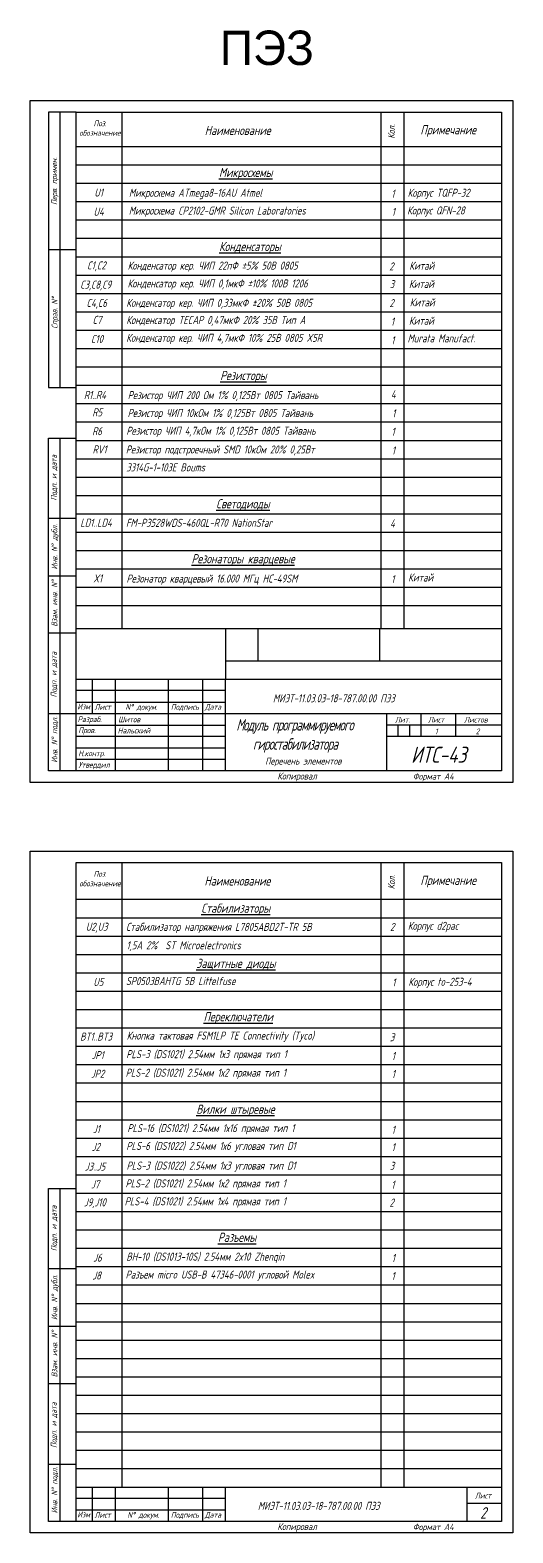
# Model space of a CAD drawing. Header units: millimetres. Extents: x 256 to 1953, y -623 to 369.
# Drawn here: x 1256 to 1466, y -286 to 369 of the extents above; entities that cross this region are included whole.
import ezdxf
from ezdxf.enums import TextEntityAlignment as Align

# ---------------------------------------------------------------- set-up
doc = ezdxf.new("R2010")
doc.units = ezdxf.units.MM
doc.layers.add('текст', color=7, linetype='Continuous', lineweight=30)
doc.layers.add('Толстые', color=7, linetype='Continuous', lineweight=30)
doc.layers.add('Тонкие', color=7, linetype='Continuous')
doc.styles.add('стиль1', font='romans.shx', dxfattribs={"width": 0.75, "oblique": 15, "height": 3.5})

msp = doc.modelspace()

# ---------------------------------------------------------------- linework, layer by layer
at = {"layer": 'Толстые'}
for p, q in [((1263.568, 332.799), (1263.568, 212.799)), ((1275.568, 332.799), (1263.568, 332.799)), ((1268.568, 332.799), (1268.568, 212.799)), ((1275.568, 45.799), (1275.568, 332.799)), ((1275.568, 332.799), (1460.568, 332.799)), ((1295.568, 107.799), (1295.568, 332.799)), ((1408.202, 107.799), (1408.202, 332.799)), ((1418.202, 107.799), (1418.202, 332.799)), ((1460.568, 332.799), (1460.568, 45.799)), ((1275.568, 317.799), (1460.568, 317.799)), ((1275.568, 309.799), (1460.568, 309.799)), ((1275.568, 301.799), (1460.568, 301.799)), ((1275.568, 293.799), (1460.568, 293.799)), ((1275.568, 285.799), (1460.568, 285.799)), ((1275.568, 277.799), (1460.568, 277.799)), ((1275.568, 272.799), (1263.568, 272.799)), ((1275.568, 269.799), (1460.568, 269.799)), ((1275.568, 261.799), (1460.568, 261.799)), ((1275.568, 253.799), (1460.568, 253.799)), ((1275.568, 245.799), (1460.568, 245.799)), ((1275.568, 237.799), (1460.568, 237.799)), ((1275.568, 229.799), (1460.568, 229.799)), ((1275.568, 221.799), (1460.568, 221.799)), ((1263.568, 212.799), (1275.568, 212.799)), ((1275.568, 213.799), (1460.568, 213.799)), ((1275.568, 205.799), (1460.568, 205.799)), ((1275.568, 197.799), (1460.568, 197.799)), ((1263.568, 190.799), (1275.568, 190.799)), ((1263.568, 45.799), (1263.568, 190.799)), ((1268.568, 190.799), (1268.568, 45.799)), ((1275.568, 189.799), (1460.568, 189.799)), ((1275.568, 181.799), (1460.568, 181.799)), ((1275.568, 173.799), (1460.568, 173.799)), ((1275.568, 165.799), (1460.568, 165.799)), ((1275.568, 157.799), (1460.568, 157.799)), ((1275.568, 155.799), (1263.568, 155.799)), ((1275.568, 149.799), (1460.568, 149.799)), ((1275.568, 141.799), (1460.568, 141.799)), ((1275.568, 133.799), (1460.568, 133.799)), ((1263.568, 130.799), (1275.568, 130.799)), ((1275.568, 125.799), (1460.568, 125.799)), ((1275.568, 117.799), (1460.568, 117.799)), ((1275.568, 105.799), (1263.568, 105.799)), ((1275.568, 107.799), (1460.568, 107.799)), ((1340.568, 107.799), (1340.568, 85.799)), ((1354.568, 107.799), (1354.568, 93.799)), ((1407.568, 107.799), (1407.568, 93.799)), ((1340.568, 93.799), (1460.568, 93.799)), ((1275.568, 85.799), (1460.568, 85.799)), ((1282.568, 85.799), (1282.568, 70.799)), ((1292.568, 85.799), (1292.568, 45.799)), ((1315.568, 85.799), (1315.568, 45.799)), ((1330.568, 85.799), (1330.568, 45.799)), ((1340.568, 45.799), (1340.568, 85.799)), ((1275.568, 75.799), (1340.568, 75.799)), ((1263.568, 70.799), (1460.568, 70.799)), ((1410.568, 70.799), (1410.568, 45.799)), ((1460.568, 65.799), (1410.568, 65.799)), ((1425.568, 70.799), (1425.568, 60.799)), ((1440.568, 70.799), (1440.568, 60.799)), ((1460.568, 60.799), (1410.568, 60.799)), ((1460.568, 45.799), (1263.568, 45.799)), ((1275.568, 5.879), (1460.568, 5.879)), ((1275.568, -281.121), (1275.568, 5.879)), ((1295.568, -266.121), (1295.568, 5.879)), ((1408.202, -266.121), (1408.202, 5.879)), ((1418.202, -266.121), (1418.202, 5.879)), ((1460.568, 5.879), (1460.568, -281.121)), ((1275.568, -10.121), (1460.568, -10.121)), ((1275.568, -18.121), (1460.568, -18.121)), ((1275.568, -26.121), (1460.568, -26.121)), ((1275.568, -34.121), (1460.568, -34.121)), ((1275.568, -42.121), (1460.568, -42.121)), ((1275.568, -50.121), (1460.568, -50.121)), ((1275.568, -58.121), (1460.568, -58.121)), ((1275.568, -66.121), (1460.568, -66.121)), ((1275.568, -74.121), (1460.568, -74.121)), ((1275.568, -82.121), (1460.568, -82.121)), ((1275.568, -90.121), (1460.568, -90.121)), ((1275.568, -98.121), (1460.568, -98.121)), ((1275.568, -106.121), (1460.568, -106.121)), ((1275.568, -114.121), (1460.568, -114.121)), ((1275.568, -122.121), (1460.568, -122.121)), ((1275.568, -130.121), (1460.568, -130.121)), ((1263.568, -281.121), (1263.568, -136.121)), ((1263.568, -136.121), (1275.568, -136.121)), ((1268.568, -136.121), (1268.568, -281.121)), ((1275.568, -138.121), (1460.568, -138.121)), ((1275.568, -146.121), (1460.568, -146.121)), ((1275.568, -154.121), (1460.568, -154.121)), ((1275.568, -162.121), (1460.568, -162.121)), ((1275.568, -170.121), (1460.568, -170.121)), ((1275.568, -171.121), (1263.568, -171.121)), ((1275.568, -178.121), (1460.568, -178.121)), ((1275.568, -186.121), (1460.568, -186.121)), ((1263.568, -196.121), (1275.568, -196.121)), ((1275.568, -194.121), (1460.568, -194.121)), ((1275.568, -202.121), (1460.568, -202.121)), ((1275.568, -210.121), (1460.568, -210.121)), ((1275.568, -221.121), (1263.568, -221.121)), ((1275.568, -218.121), (1460.568, -218.121)), ((1275.568, -226.121), (1460.568, -226.121)), ((1275.568, -234.121), (1460.568, -234.121)), ((1275.568, -242.121), (1460.568, -242.121)), ((1275.568, -250.121), (1460.568, -250.121)), ((1263.568, -256.121), (1275.568, -256.121)), ((1275.568, -258.121), (1460.568, -258.121)), ((1275.568, -266.121), (1460.568, -266.121)), ((1282.568, -266.121), (1282.568, -281.121)), ((1292.568, -266.121), (1292.568, -281.121)), ((1315.568, -266.121), (1315.568, -281.121)), ((1330.568, -266.121), (1330.568, -281.121)), ((1340.568, -281.121), (1340.568, -266.121)), ((1445.568, -266.121), (1445.568, -281.121)), ((1445.568, -273.121), (1460.568, -273.121)), ((1460.568, -281.121), (1263.568, -281.121)), ((1275.568, -276.121), (1340.568, -276.121))]:
    msp.add_line(p, q, dxfattribs=at)
at = {"layer": 'Тонкие'}
for p, q in [((1255.568, 40.799), (1255.568, 337.799)), ((1255.568, 337.799), (1465.568, 337.799)), ((1465.568, 337.799), (1465.568, 40.799)), ((1340.568, 80.799), (1275.568, 80.799)), ((1275.568, 65.799), (1340.568, 65.799)), ((1415.568, 65.799), (1415.568, 60.799)), ((1420.568, 65.799), (1420.568, 60.799)), ((1340.568, 60.799), (1275.568, 60.799)), ((1275.568, 55.799), (1340.568, 55.799)), ((1340.568, 50.799), (1275.568, 50.799)), ((1465.568, 40.799), (1255.568, 40.799)), ((1255.568, 10.879), (1465.568, 10.879)), ((1255.568, -286.121), (1255.568, 10.879)), ((1465.568, 10.879), (1465.568, -286.121)), ((1340.568, -271.121), (1275.568, -271.121)), ((1465.568, -286.121), (1255.568, -286.121))]:
    msp.add_line(p, q, dxfattribs=at)

# ---------------------------------------------------------------- texts
at = {"insert": (1338.07, 368.285), "char_height": 15, "attachment_point": 1}
msp.add_mtext_dynamic_manual_height_columns('ПЭЗ', width=72.90888, gutter_width=12.5, heights=[0], dxfattribs=at)
at = {"attachment_point": 1, "style": 'стиль1'}
for s, width, heights, insert, char_height in [('\\pi6.38036;Поз. \\P\\pi0.16859;обозначение', 17.88191, [0], (1276.784, 329.106), 2.5), ('U1', 11.58256, [4.495], (1283.497, 299.462), 3.5), ('Микросхема ATmega8-16AU Atmel', 108.47901, [4.495], (1298.538, 299.388), 3.5), ('{\\T0.9;1}', 5.04607, [3.113], (1412.665, 298.979), 3.5), ('Корпус TQFP-32', 37.79343, [4.495], (1419.778, 299.383), 3.5), ('U4', 11.58256, [4.495], (1283.158, 291.109), 3.5), ('Микросхема CP2102-GMR Silicon Laboratories', 108.47901, [4.495], (1298.489, 291.621), 3.5), ('{\\T0.9;1}', 5.04607, [3.113], (1412.849, 291.084), 3.5), ('Корпус QFN-28', 37.79343, [4.495], (1419.557, 291.689), 3.5), ('C1,C2', 11.58256, [4.495], (1280.333, 267.736), 3.5), ('Конденсатор кер. ЧИП 22пФ %%P5% 50В 0805', 108.47901, [4.495], (1297.998, 267.663), 3.5), ('{\\T0.9;2}', 5.04607, [3.113], (1411.786, 267.311), 3.5), ('Китай', 37.79343, [4.495], (1420.483, 267.586), 3.5), ('C3,С8,С9', 12.38855, [4.495], (1277.32, 259.384), 3.5), ('{\\T0.9;3}', 5.04607, [3.113], (1412.013, 259.571), 3.5), ('Китай', 37.79343, [4.495], (1420.341, 259.69), 3.5), ('C4,C6', 11.58256, [4.495], (1280.095, 251.405), 3.5), ('{\\T0.9;2}', 5.04607, [3.113], (1411.834, 251.313), 3.5), ('Китай', 37.79343, [4.495], (1420.68, 251.661), 3.5), ('C7', 11.58256, [4.495], (1282.735, 244.028), 3.5), ('Конденсатор TECAP 0,47мкФ 20% 35В Тип А', 108.47901, [4.495], (1297.412, 243.955), 3.5), ('{\\T0.9;1}', 5.04607, [3.113], (1412.475, 243.256), 3.5), ('Китай', 38.25057, [4.495], (1420.325, 243.639), 3.5), ('C10', 11.58256, [4.495], (1282.033, 235.675), 3.5), ('Конденсатор кер. ЧИП 4,7мкФ 10% 25В 0805 X5R', 109.92195, [4.495], (1297.364, 236.188), 3.5), ('Murata Manufact.', 63.32826, [4.495], (1419.755, 235.982), 3.5), ('{\\T0.9;1}', 5.04607, [3.113], (1412.617, 235.16), 3.5), ('R1..R4', 11.58256, [4.495], (1278.968, 211.316), 3.5), ('Резистор ЧИП 200 Ом 1% 0,125Вт 0805 Тайвань', 108.47901, [4.495], (1298.019, 211.242), 3.5), ('{\\T0.9;4}', 5.04607, [3.113], (1412.499, 211.622), 3.5), ('R5', 11.58256, [4.495], (1282.632, 203.759), 3.5), ('{\\T0.9;1}', 5.04607, [3.113], (1413.035, 203.322), 3.5), ('R6', 11.58256, [4.495], (1282.566, 195.537), 3.5), ('{\\T0.9;1}', 5.04607, [3.113], (1412.738, 195.312), 3.5), ('RV1', 11.58256, [4.495], (1282.755, 187.608), 3.5), ('{\\T0.9;1}', 5.04607, [3.113], (1412.886, 187.152), 3.5), ('3314G-1-103E Boums', 108.47901, [4.495], (1297.384, 179.767), 3.5), ('LD1..LD4', 11.58256, [4.495], (1277.379, 155.662), 3.5), ('FM-P3528WDS-460QL-R70 NationStar', 108.47901, [4.495], (1297.289, 155.621), 3.5), ('{\\T0.9;4}', 5.04607, [3.113], (1412.144, 155.373), 3.5), ('X1', 11.58256, [4.495], (1283.032, 131.389), 3.5), ('Резонатор кварцевый 16.000 МГц HC-49SM', 108.47901, [4.495], (1297.476, 131.348), 3.5), ('{\\T0.9;1}', 5.04607, [3.113], (1412.625, 131.114), 3.5), ('Китай', 38.25057, [4.495], (1420.003, 131.809), 3.5), ('МИЭТ-11.03.03-18-787.00.00 ПЭЗ', 79.64381, [0], (1361.177, 79.194), 3.5), ('\\pi0.72048;{\\W0.65;\\T0.9;Модуль программируемого \\P\\pi7.9556;гиростабилизатора}', 61.92726, [0], (1344.55, 68.374), 5), ('\\pi12.48149;Перечень элементов', 61.92726, [0], (1345.333, 51.586), 3), ('\\pi6.38036;Поз. \\P\\pi0.16859;обозначение', 17.88191, [0], (1276.784, 2.186), 2.5), ('U2,U3', 11.58256, [4.495], (1279.789, -20.332), 3.5), ('Стабилизатор напряжения L7805ABD2T-TR 5В', 108.47901, [4.495], (1297.323, -20.373), 3.5), ('{\\T0.9;2}', 5.04607, [3.113], (1412.138, -20.408), 3.5), ('Корпус d2pac', 38.25057, [4.495], (1419.849, -19.913), 3.5), ('1,5А 2%  ST Microelectronics', 108.47901, [4.495], (1297.494, -28.4), 3.5), ('U5', 11.58256, [4.495], (1283.061, -44.394), 3.5), ('SP0503BAHTG 5В Littelfuse', 108.47901, [4.495], (1297.221, -43.97), 3.5), ('{\\T0.9;1}', 5.04607, [3.113], (1413.068, -44.539), 3.5), ('Корпус to-253-4', 38.25057, [4.495], (1420.115, -44.297), 3.5), ('BT1..BT3', 11.58256, [4.495], (1277.328, -68.165), 3.5), ('Кнопка тактовая FSM1LP TE Connectivity (Tyco)', 108.47901, [4.495], (1297.566, -67.741), 3.5), ('{\\T0.9;3}', 5.04607, [3.113], (1412.052, -68.458), 3.5), ('JP1', 11.58256, [4.495], (1282.296, -76.246), 3.5), ('{\\T0.9;1}', 5.04607, [3.113], (1412.844, -76.646), 3.5), ('JP2', 11.58256, [4.495], (1282.034, -84.333), 3.5), ('{\\T0.9;1}', 5.04607, [3.113], (1412.844, -84.495), 3.5), ('J1', 11.58256, [4.495], (1282.87, -108.462), 3.5), ('PLS-16 (DS1021) 2.54мм 1х16 прямая тип 1', 108.47901, [4.495], (1297.853, -108.038), 3.5), ('{\\T0.9;1}', 5.04607, [3.113], (1412.807, -108.77), 3.5), ('J2', 11.58256, [4.495], (1282.411, -116.216), 3.5), ('PLS-6 (DS1022) 2.54мм 1х6 угловая тип D1', 108.47901, [4.495], (1297.394, -115.792), 3.5), ('{\\T0.9;1}', 5.04607, [3.113], (1412.807, -116.343), 3.5), ('PLS-3 (DS1022) 2.54мм 1х3 угловая тип D1', 108.47901, [4.495], (1297.509, -124.367), 3.5), ('J3..J5', 11.58256, [4.495], (1279.398, -124.791), 3.5), ('{\\T0.9;3}', 5.04607, [3.113], (1412.024, -124.457), 3.5), ('J7', 11.58256, [4.495], (1282.067, -132.544), 3.5), ('PLS-2 (DS1021) 2.54мм 1х2 прямая тип 1', 108.47901, [4.495], (1297.05, -132.12), 3.5), ('{\\T0.9;1}', 5.04607, [3.113], (1412.678, -132.659), 3.5), ('J9,J10', 11.58256, [4.495], (1278.97, -140.351), 3.5), ('PLS-4 (DS1021) 2.54мм 1х4 прямая тип 1', 108.47901, [4.495], (1296.698, -139.927), 3.5), ('{\\T0.9;2}', 5.04607, [3.113], (1411.896, -140.494), 3.5), ('BH-10 (DS1013-10S) 2.54мм 2x10 Zhenqin', 108.47901, [4.495], (1297.437, -164.013), 3.5), ('J6', 11.58256, [4.495], (1283.04, -164.437), 3.5), ('{\\T0.9;1}', 5.04607, [3.113], (1412.842, -164.647), 3.5), ('J8', 7.15197, [4.495], (1282.687, -172.244), 3.5), ('\\pt77;Разъем micro USB-B 47346-0001 угловой Molex', 108.47901, [4.495], (1297.084, -171.82), 3.5), ('{\\T0.9;1}', 5.04607, [3.113], (1412.746, -172.467), 3.5), ('МИЭТ-11.03.03-18-787.00.00 ПЭЗ', 79.64381, [0], (1354.612, -272.57), 3.5), ('2', 10.85273, [6.625], (1451.33, -274.874), 5)]:
    msp.add_mtext_dynamic_manual_height_columns(s, width=width, gutter_width=12.5, heights=heights, dxfattribs=dict(at, insert=insert, char_height=char_height))
note = msp.add_mtext_dynamic_manual_height_columns('Конденсатор кер. ЧИП 0,1мкФ %%P10% 100В 1206\\P', width=108.47901, gutter_width=12.5, heights=[4.495, 0], dxfattribs=dict(insert=(1297.95, 259.896), char_height=3.5, attachment_point=1, style='стиль1'))
note = msp.add_mtext_dynamic_manual_height_columns('Конденсатор кер. ЧИП 0,33мкФ %%P20% 50В 0805\\P', width=108.47901, gutter_width=12.5, heights=[4.495, 0], dxfattribs=dict(insert=(1297.401, 251.446), char_height=3.5, attachment_point=1, style='стиль1'))
note = msp.add_mtext_dynamic_manual_height_columns('Резистор ЧИП 10кОм 1% 0,125Вт 0805 Тайвань\\P', width=108.47901, gutter_width=12.5, heights=[4.495, 0], dxfattribs=dict(insert=(1297.97, 203.475), char_height=3.5, attachment_point=1, style='стиль1'))
note = msp.add_mtext_dynamic_manual_height_columns('Резистор ЧИП 4,7кОм 1% 0,125Вт 0805 Тайвань\\P', width=108.47901, gutter_width=12.5, heights=[4.495, 0], dxfattribs=dict(insert=(1297.421, 195.721), char_height=3.5, attachment_point=1, style='стиль1'))
note = msp.add_mtext_dynamic_manual_height_columns('Резистор подстроечный SMD 10кОм 20% 0,25Вт\\P', width=108.47901, gutter_width=12.5, heights=[4.495, 0], dxfattribs=dict(insert=(1297.184, 187.569), char_height=3.5, attachment_point=1, style='стиль1'))
note = msp.add_mtext_dynamic_manual_height_columns('PLS-3 (DS1021) 2.54мм 1х3 прямая тип 1\\P', width=108.47901, gutter_width=12.5, heights=[4.495, 0], dxfattribs=dict(insert=(1297.381, -75.822), char_height=3.5, attachment_point=1, style='стиль1'))
note = msp.add_mtext_dynamic_manual_height_columns('PLS-2 (DS1021) 2.54мм 1х2 прямая тип 1\\P', width=108.47901, gutter_width=12.5, heights=[4.495, 0], dxfattribs=dict(insert=(1297.12, -83.909), char_height=3.5, attachment_point=1, style='стиль1'))
at = {"layer": 'текст', "style": 'стиль1', "oblique": 15, "width": 0.75}
for s, height, p in [('Наименование', 4, (1331.528, 322.799)), ('Примечание', 4, (1425.32, 323.072)), ('Изм', 2.5, (1276.113, 72.567)), ('Лист', 2.5, (1283.589, 72.417)), ('N%%d докум. ', 2.5, (1297.045, 72.417)), ('Подпись', 2.5, (1316.788, 72.417)), ('Дата', 2.5, (1331.576, 72.417)), ('Разраб.', 2.5, (1276.229, 67.083)), ('Шитов', 2.5, (1293.857, 66.978)), ('Лит.', 2.5, (1414.286, 66.864)), ('Лист   ', 2.5, (1428.66, 66.864)), ('Листов', 2.5, (1444.348, 66.864)), ('Пров.', 2.5, (1276.53, 62.251)), ('Нальский', 2.5, (1293.663, 62.144)), ('1', 2.5, (1431.653, 61.785)), ('2', 2.5, (1449.387, 61.785)), ('Н.контр.', 2.5, (1276.53, 52.211)), ('Утвердил', 2.5, (1276.53, 47.192)), ('Копировал', 3, (1363.103, 42.049)), ('Формат А4', 2.75, (1422.032, 42.049)), ('Примечание', 4, (1425.32, -3.848)), ('Наименование', 4, (1331.374, -4.121)), ('Изм', 2.5, (1276.113, -279.353)), ('Лист', 2.5, (1283.589, -279.503)), ('N%%d докум. ', 2.5, (1297.872, -279.503)), ('Подпись', 2.5, (1316.788, -279.503)), ('Дата', 2.5, (1331.576, -279.503)), ('Копировал', 3, (1363.103, -284.871)), ('Формат А4', 2.75, (1422.032, -284.871))]:
    msp.add_text(s, height=height, dxfattribs=at).set_placement(p)
at = {"layer": 'текст', "style": 'стиль1', "oblique": 15}
for s, height, width, p in [('Кол.', 3, 0.684211, (1414.202, 321.152)), ('Перв. примен.', 2.5, 0.75, (1267.321, 292.312)), ('Справ. N%%d', 2.5, 0.75, (1267.476, 238.427)), ('Подп. и дата', 2.5, 0.75, (1267.142, 163.57)), ('Инв. N%%d дубл.', 2.5, 0.75, (1267.386, 133.545)), ('Взам. инв. N%%d', 2.5, 0.75, (1267.386, 108.617)), ('Подп. и дата', 2.5, 0.75, (1267.091, 77.833)), ('Инв. N%%d подл.', 2.5, 0.75, (1267.386, 49.367)), ('Кол.', 3, 0.684211, (1414.202, -5.768)), ('Подп. и дата', 2.5, 0.75, (1267.142, -163.35)), ('Инв. N%%d дубл.', 2.5, 0.75, (1267.386, -193.375)), ('Взам. инв. N%%d', 2.5, 0.75, (1267.386, -218.303)), ('Подп. и дата', 2.5, 0.75, (1267.091, -249.087)), ('Инв. N%%d подл.', 2.5, 0.75, (1267.386, -277.553))]:
    msp.add_text(s, height=height, rotation=90, dxfattribs=dict(at, width=width)).set_placement(p)
at = {"layer": 'текст', "style": 'стиль1', "oblique": 15, "width": 0.75}
msp.add_text('Лист', height=2.5, dxfattribs=at).set_placement((1452.568, -271.121), align=Align.CENTER)
at = {"layer": 'текст', "attachment_point": 1, "style": 'стиль1'}
for s, width, gutter_width, heights, insert, char_height in [('\\pi-11.21441;{\\LМикросхемы}', 4, 17.5, [7.121], (1348.925, 308.484), 4), ('\\pi1.69666;{\\LКонденсаторы}', 36.82214, 17.5, [7.121], (1336.087, 276.222), 4), ('\\pi1.16497;{\\LРезисторы}', 26.90162, 17.5, [7.121], (1337.077, 220.049), 4), ('\\pi-0.56458;{\\LСветодиоды}', 26.90162, 17.5, [7.121], (1337.077, 164.169), 4), ('\\pi1.67708;{\\LРезонаторы кварцевые}', 57.86454, 17.5, [7.121], (1324.098, 140.222), 4), ('ИТС-43', 32.9318, 5, [0], (1421.292, 56.371), 7), ('\\pi-4.92172;{\\LСтабилизаторы}', 26.90162, 17.5, [7.121], (1334.959, -11.977), 4), ('\\pi0.49283;{\\LЗащитные диоды}', 41.97565, 17.5, [7.121], (1327.369, -36.034), 4), ('\\pi-4.54931;{\\LПереключатели}', 26.90162, 17.5, [7.121], (1335.561, -59.245), 4), ('\\pi1.59607;{\\LВилки штыревые}', 43.70251, 17.5, [7.121], (1326.257, -99.542), 4), ('\\pi12.63685;{\\LРазъемы}', 43.70251, 17.5, [7.121], (1324.621, -155.331), 4)]:
    msp.add_mtext_dynamic_manual_height_columns(s, width=width, gutter_width=gutter_width, heights=heights, dxfattribs=dict(at, insert=insert, char_height=char_height))

doc.saveas('drawing.dxf')
